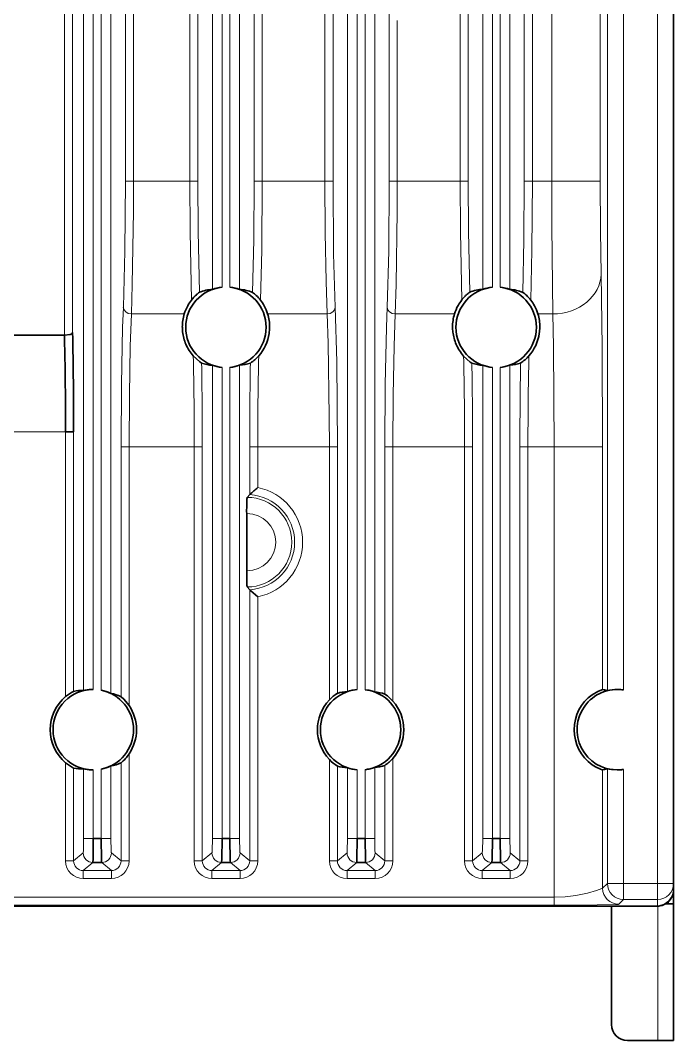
# Model space of a CAD drawing. Extents: x -45 to 645, y -160 to 467.
# Drawn here: x 89.4 to 130, y 60.8 to 124.1 of the extents above; entities that cross this region are included whole.
import ezdxf

# ---------------------------------------------------------------- set-up
doc = ezdxf.new("R2010")
doc.units = 0

msp = doc.modelspace()

# ---------------------------------------------------------------- linework, layer by layer
at = {"color": 7, "lineweight": 13}
for p, q in [((128.96, 70.531), (128.96, 236.412)), ((122.396, 114.158), (122.396, 209.221)), ((99.893, 114.158), (99.893, 193.472)), ((104.387, 193.481), (104.387, 114.158)), ((116.694, 114.158), (116.694, 193.464)), ((121.181, 193.479), (121.181, 114.158)), ((100.393, 192.945), (100.393, 114.158)), ((101.293, 107.437), (101.293, 192.719)), ((102.987, 192.722), (102.987, 107.434)), ((103.887, 114.158), (103.887, 192.95)), ((117.194, 192.941), (117.194, 114.158)), ((118.094, 107.439), (118.094, 192.717)), ((119.781, 192.721), (119.781, 107.435)), ((120.681, 114.158), (120.681, 192.949)), ((101.892, 107.566), (101.892, 192.59)), ((102.387, 107.565), (102.387, 192.591)), ((118.694, 107.567), (118.694, 192.589)), ((119.182, 107.566), (119.182, 192.59)), ((96.388, 148.503), (96.388, 114.158)), ((92.104, 104.585), (92.104, 148.284)), ((92.604, 147.85), (92.604, 104.749)), ((93.293, 82.51), (93.293, 147.714)), ((94.988, 82.331), (94.988, 147.727)), ((95.888, 114.158), (95.888, 147.963)), ((108.292, 114.158), (108.292, 148.176)), ((108.792, 147.767), (108.792, 114.158)), ((111.386, 82.423), (111.386, 147.825)), ((93.893, 82.578), (93.893, 147.589)), ((94.389, 82.528), (94.389, 147.592)), ((109.692, 82.447), (109.692, 147.646)), ((110.291, 82.569), (110.291, 147.578)), ((110.786, 82.562), (110.786, 147.628)), ((125.395, 147.561), (125.395, 114.158)), ((125.845, 82.51), (125.845, 147.646)), ((126.845, 82.548), (126.845, 147.608)), ((101.293, 102.719), (101.293, 73.326)), ((102.987, 73.326), (102.987, 102.722)), ((118.094, 102.717), (118.094, 73.326)), ((119.781, 73.326), (119.781, 102.721)), ((101.892, 73.326), (101.892, 102.59)), ((102.387, 102.591), (102.387, 73.326)), ((118.694, 73.326), (118.694, 102.589)), ((119.182, 102.59), (119.182, 73.326)), ((100.166, 71.927), (100.166, 97.657)), ((100.666, 97.657), (100.666, 71.927)), ((116.968, 71.927), (116.968, 97.657)), ((117.468, 97.657), (117.468, 71.927)), ((120.408, 71.927), (120.408, 97.657)), ((120.908, 97.657), (120.908, 71.927)), ((122.547, 69.674), (122.547, 97.657)), ((84.48, 69.674), (122.547, 69.674)), ((84.493, 69.174), (122.547, 69.174)), ((85.2, 69.123), (128.96, 69.123))]:
    msp.add_line(p, q, dxfattribs=at)
at = {"color": 7, "lineweight": 35}
for p, q in [((129.96, 70.531), (129.96, 236.412)), ((85.2, 69.123), (128.96, 69.123))]:
    msp.add_line(p, q, dxfattribs=at)
at = {"color": 7, "lineweight": 13, "ltscale": 0.260676}
msp.add_line((112.286, 114.158), (112.286, 124.585), dxfattribs=at)
at = {"color": 7, "lineweight": 13, "ltscale": 0.249652}
msp.add_line((112.786, 124.144), (112.786, 114.158), dxfattribs=at)
at = {"color": 7, "lineweight": 13, "ltscale": 0.012494}
for p, q in [((96.388, 114.158), (95.888, 114.158)), ((100.393, 114.158), (99.893, 114.158)), ((104.387, 114.158), (103.887, 114.158)), ((108.792, 114.158), (108.292, 114.158)), ((112.786, 114.158), (112.286, 114.158)), ((117.194, 114.158), (116.694, 114.158)), ((121.181, 114.158), (120.681, 114.158)), ((95.615, 97.657), (96.115, 97.657)), ((100.166, 97.657), (100.666, 97.657)), ((103.614, 97.657), (104.113, 97.657)), ((108.565, 97.657), (109.065, 97.657)), ((112.013, 97.657), (112.512, 97.657)), ((116.968, 97.657), (117.468, 97.657)), ((120.408, 97.657), (120.908, 97.657)), ((92.667, 71.927), (92.167, 71.927)), ((96.115, 71.927), (95.615, 71.927)), ((100.666, 71.927), (100.166, 71.927)), ((104.113, 71.927), (103.614, 71.927)), ((109.065, 71.927), (108.565, 71.927)), ((112.512, 71.927), (112.013, 71.927)), ((117.468, 71.927), (116.968, 71.927)), ((120.908, 71.927), (120.408, 71.927))]:
    msp.add_line(p, q, dxfattribs=at)
at = {"color": 7, "lineweight": 13, "ltscale": 0.087623}
msp.add_line((96.388, 114.158), (99.893, 114.158), dxfattribs=at)
at = {"color": 7, "lineweight": 13, "ltscale": 0.097628}
msp.add_line((104.387, 114.158), (108.292, 114.158), dxfattribs=at)
at = {"color": 7, "lineweight": 13, "ltscale": 0.097718}
msp.add_line((112.786, 114.158), (116.694, 114.158), dxfattribs=at)
at = {"color": 7, "lineweight": 13, "ltscale": 0.030364}
msp.add_line((121.181, 114.158), (122.396, 114.158), dxfattribs=at)
at = {"color": 7, "lineweight": 13, "ltscale": 0.074989}
msp.add_line((122.396, 114.158), (125.395, 114.158), dxfattribs=at)
at = {"color": 7, "lineweight": 13, "ltscale": 0.082172}
msp.add_line((99.545, 105.908), (96.258, 105.908), dxfattribs=at)
at = {"color": 7, "lineweight": 13, "ltscale": 0.092331}
msp.add_line((108.422, 105.908), (104.729, 105.908), dxfattribs=at)
at = {"color": 7, "lineweight": 13, "ltscale": 0.09212}
msp.add_line((116.341, 105.908), (112.656, 105.908), dxfattribs=at)
at = {"color": 7, "lineweight": 13, "ltscale": 0.023116}
msp.add_line((122.449, 105.908), (121.524, 105.908), dxfattribs=at)
at = {"color": 7, "lineweight": 35, "ltscale": 0.106734}
msp.add_line((87.832, 104.585), (92.101, 104.585), dxfattribs=at)
at = {"color": 7, "lineweight": 35, "ltscale": 7.8e-05}
msp.add_line((92.101, 104.585), (92.104, 104.585), dxfattribs=at)
at = {"color": 7, "lineweight": 35, "ltscale": 0.037156}
msp.add_line((92.104, 104.585), (92.131, 103.099), dxfattribs=at)
at = {"color": 7, "lineweight": 35, "ltscale": 0.002357}
msp.add_line((92.161, 100.456), (92.162, 100.362), dxfattribs=at)
at = {"color": 7, "lineweight": 35, "ltscale": 0.003753}
msp.add_line((92.162, 100.362), (92.163, 100.212), dxfattribs=at)
at = {"color": 7, "lineweight": 35, "ltscale": 0.061741}
msp.add_line((129.96, 98.999), (129.96, 96.529), dxfattribs=at)
at = {"color": 7, "lineweight": 35, "ltscale": 0.06174}
msp.add_line((129.96, 96.529), (129.96, 98.999), dxfattribs=at)
at = {"color": 7, "lineweight": 13, "ltscale": 0.126341}
msp.add_line((92.167, 98.585), (87.113, 98.585), dxfattribs=at)
at = {"color": 7, "lineweight": 13, "ltscale": 0.411307}
msp.add_line((92.167, 82.133), (92.167, 98.585), dxfattribs=at)
at = {"color": 7, "lineweight": 35, "ltscale": 0.012494}
msp.add_line((92.167, 98.585), (92.667, 98.585), dxfattribs=at)
at = {"color": 7, "lineweight": 13, "ltscale": 0.403121}
msp.add_line((92.667, 98.585), (92.667, 82.46), dxfattribs=at)
at = {"color": 7, "lineweight": 13, "ltscale": 0.388159}
msp.add_line((95.615, 82.13), (95.615, 97.657), dxfattribs=at)
at = {"color": 7, "lineweight": 13, "ltscale": 0.101293}
msp.add_line((96.115, 97.657), (100.166, 97.657), dxfattribs=at)
at = {"color": 7, "lineweight": 13, "ltscale": 0.401854}
msp.add_line((96.115, 97.657), (96.115, 81.582), dxfattribs=at)
at = {"color": 7, "lineweight": 13, "ltscale": 0.074281}
msp.add_line((103.614, 94.685), (103.614, 97.657), dxfattribs=at)
at = {"color": 7, "lineweight": 13, "ltscale": 0.111298}
msp.add_line((104.113, 97.657), (108.565, 97.657), dxfattribs=at)
at = {"color": 7, "lineweight": 13, "ltscale": 0.063303}
msp.add_line((104.113, 97.657), (104.113, 95.124), dxfattribs=at)
at = {"color": 7, "lineweight": 13, "ltscale": 0.393126}
msp.add_line((108.565, 81.932), (108.565, 97.657), dxfattribs=at)
at = {"color": 7, "lineweight": 13, "ltscale": 0.382994}
msp.add_line((109.065, 97.657), (109.065, 82.337), dxfattribs=at)
at = {"color": 7, "lineweight": 13, "ltscale": 0.384091}
msp.add_line((112.013, 82.293), (112.013, 97.657), dxfattribs=at)
at = {"color": 7, "lineweight": 13, "ltscale": 0.111388}
msp.add_line((116.968, 97.657), (112.512, 97.657), dxfattribs=at)
at = {"color": 7, "lineweight": 13, "ltscale": 0.394935}
msp.add_line((112.512, 97.657), (112.512, 81.859), dxfattribs=at)
at = {"color": 7, "lineweight": 13, "ltscale": 0.040995}
msp.add_line((122.547, 97.657), (120.908, 97.657), dxfattribs=at)
at = {"color": 7, "lineweight": 13, "ltscale": 0.074988}
msp.add_line((125.547, 97.657), (122.547, 97.657), dxfattribs=at)
at = {"color": 7, "lineweight": 13, "ltscale": 0.377075}
msp.add_line((125.547, 97.657), (125.547, 82.574), dxfattribs=at)
at = {"color": 7, "lineweight": 35, "ltscale": 0.005842}
for p, q in [((103.455, 94.514), (103.614, 94.685)), ((103.455, 88.947), (103.614, 88.775))]:
    msp.add_line(p, q, dxfattribs=at)
at = {"color": 7, "lineweight": 35, "ltscale": 0.089211}
msp.add_line((103.425, 93.514), (103.425, 89.946), dxfattribs=at)
at = {"color": 7, "lineweight": 13, "ltscale": 0.000464}
for p, q in [((103.425, 93.514), (103.443, 93.514)), ((103.425, 89.946), (103.443, 89.946))]:
    msp.add_line(p, q, dxfattribs=at)
at = {"color": 7, "lineweight": 13, "ltscale": 0.421196}
msp.add_line((103.614, 71.927), (103.614, 88.775), dxfattribs=at)
at = {"color": 7, "lineweight": 13, "ltscale": 0.410217}
msp.add_line((104.113, 88.336), (104.113, 71.927), dxfattribs=at)
at = {"color": 7, "lineweight": 13, "ltscale": 0.152407}
msp.add_line((92.167, 71.927), (92.167, 78.023), dxfattribs=at)
at = {"color": 7, "lineweight": 13, "ltscale": 0.152464}
msp.add_line((95.615, 71.927), (95.615, 78.026), dxfattribs=at)
at = {"color": 7, "lineweight": 13, "ltscale": 0.166159}
msp.add_line((96.115, 78.574), (96.115, 71.927), dxfattribs=at)
at = {"color": 7, "lineweight": 13, "ltscale": 0.157431}
msp.add_line((108.565, 71.927), (108.565, 78.224), dxfattribs=at)
at = {"color": 7, "lineweight": 13, "ltscale": 0.15924}
msp.add_line((112.512, 78.297), (112.512, 71.927), dxfattribs=at)
at = {"color": 7, "lineweight": 13, "ltscale": 0.144221}
msp.add_line((92.667, 77.696), (92.667, 71.927), dxfattribs=at)
at = {"color": 7, "lineweight": 13, "ltscale": 0.107995}
msp.add_line((93.293, 77.646), (93.293, 73.326), dxfattribs=at)
at = {"color": 7, "lineweight": 13, "ltscale": 0.106301}
msp.add_line((93.893, 73.326), (93.893, 77.578), dxfattribs=at)
at = {"color": 7, "lineweight": 13, "ltscale": 0.107543}
msp.add_line((94.389, 77.628), (94.389, 73.326), dxfattribs=at)
at = {"color": 7, "lineweight": 13, "ltscale": 0.112482}
msp.add_line((94.988, 77.825), (94.988, 73.326), dxfattribs=at)
at = {"color": 7, "lineweight": 13, "ltscale": 0.147298}
msp.add_line((109.065, 77.819), (109.065, 71.927), dxfattribs=at)
at = {"color": 7, "lineweight": 13, "ltscale": 0.109572}
msp.add_line((109.692, 77.709), (109.692, 73.326), dxfattribs=at)
at = {"color": 7, "lineweight": 13, "ltscale": 0.106531}
msp.add_line((110.291, 73.326), (110.291, 77.587), dxfattribs=at)
at = {"color": 7, "lineweight": 13, "ltscale": 0.106697}
msp.add_line((110.786, 77.594), (110.786, 73.326), dxfattribs=at)
at = {"color": 7, "lineweight": 13, "ltscale": 0.110171}
msp.add_line((111.386, 77.733), (111.386, 73.326), dxfattribs=at)
at = {"color": 7, "lineweight": 13, "ltscale": 0.148396}
msp.add_line((112.013, 71.927), (112.013, 77.863), dxfattribs=at)
at = {"color": 7, "lineweight": 13, "ltscale": 0.183721}
msp.add_line((125.547, 77.582), (125.547, 70.234), dxfattribs=at)
at = {"color": 7, "lineweight": 13, "ltscale": 0.177865}
msp.add_line((125.845, 70.531), (125.845, 77.646), dxfattribs=at)
at = {"color": 7, "lineweight": 13, "ltscale": 0.176905}
msp.add_line((126.845, 70.531), (126.845, 77.608), dxfattribs=at)
at = {"color": 7, "lineweight": 13, "ltscale": 0.014993}
for p, q in [((93.893, 73.326), (93.293, 73.326)), ((94.988, 73.326), (94.389, 73.326)), ((101.293, 73.326), (101.892, 73.326)), ((102.987, 73.326), (102.387, 73.326)), ((110.291, 73.326), (109.692, 73.326)), ((111.386, 73.326), (110.786, 73.326)), ((118.094, 73.326), (118.694, 73.326)), ((119.781, 73.326), (119.182, 73.326))]:
    msp.add_line(p, q, dxfattribs=at)
at = {"color": 7, "lineweight": 35, "ltscale": 0.012398}
msp.add_line((93.893, 73.326), (94.389, 73.326), dxfattribs=at)
at = {"color": 7, "lineweight": 35, "ltscale": 0.012378}
for p, q in [((102.387, 73.326), (101.892, 73.326)), ((110.291, 73.326), (110.786, 73.326))]:
    msp.add_line(p, q, dxfattribs=at)
at = {"color": 7, "lineweight": 35, "ltscale": 0.012197}
msp.add_line((119.182, 73.326), (118.694, 73.326), dxfattribs=at)
at = {"color": 7, "lineweight": 13, "ltscale": 0.01949}
for p, q in [((92.667, 71.927), (93.266, 72.426)), ((95.615, 71.927), (95.016, 72.426)), ((100.666, 71.927), (101.265, 72.426)), ((103.614, 71.927), (103.015, 72.426)), ((109.065, 71.927), (109.664, 72.426)), ((112.013, 71.927), (111.414, 72.426)), ((117.468, 71.927), (118.067, 72.426)), ((120.408, 71.927), (119.809, 72.426))]:
    msp.add_line(p, q, dxfattribs=at)
at = {"color": 7, "lineweight": 13, "ltscale": 0.019484}
for p, q in [((93.267, 71.328), (93.865, 71.826)), ((95.015, 71.328), (94.416, 71.826)), ((101.266, 71.328), (101.865, 71.826)), ((103.014, 71.328), (102.415, 71.826)), ((109.665, 71.328), (110.264, 71.826)), ((111.413, 71.328), (110.814, 71.826)), ((118.067, 71.328), (118.666, 71.826)), ((119.808, 71.328), (119.209, 71.826))]:
    msp.add_line(p, q, dxfattribs=at)
at = {"color": 7, "lineweight": 35, "ltscale": 0.013775}
msp.add_line((93.865, 71.826), (94.416, 71.826), dxfattribs=at)
at = {"color": 7, "lineweight": 35, "ltscale": 0.013755}
for p, q in [((101.865, 71.826), (102.415, 71.826)), ((110.264, 71.826), (110.814, 71.826))]:
    msp.add_line(p, q, dxfattribs=at)
at = {"color": 7, "lineweight": 35, "ltscale": 0.013575}
msp.add_line((118.666, 71.826), (119.209, 71.826), dxfattribs=at)
at = {"color": 7, "lineweight": 13, "ltscale": 0.043712}
for p, q in [((93.267, 71.328), (95.015, 71.328)), ((95.015, 70.828), (93.267, 70.828))]:
    msp.add_line(p, q, dxfattribs=at)
at = {"color": 7, "lineweight": 13, "ltscale": 0.012496}
for p, q in [((93.267, 70.828), (93.267, 71.328)), ((95.015, 71.328), (95.015, 70.828)), ((101.266, 70.828), (101.266, 71.328)), ((103.014, 71.328), (103.014, 70.828)), ((109.665, 70.828), (109.665, 71.328)), ((111.413, 71.328), (111.413, 70.828)), ((118.067, 70.828), (118.067, 71.328)), ((119.808, 71.328), (119.808, 70.828))]:
    msp.add_line(p, q, dxfattribs=at)
at = {"color": 7, "lineweight": 13, "ltscale": 0.043692}
for p, q in [((101.266, 71.328), (103.014, 71.328)), ((109.665, 71.328), (111.413, 71.328)), ((103.014, 70.828), (101.266, 70.828)), ((111.413, 70.828), (109.665, 70.828))]:
    msp.add_line(p, q, dxfattribs=at)
at = {"color": 7, "lineweight": 13, "ltscale": 0.043512}
for p, q in [((118.067, 71.328), (119.808, 71.328)), ((119.808, 70.828), (118.067, 70.828))]:
    msp.add_line(p, q, dxfattribs=at)
at = {"color": 7, "lineweight": 13, "ltscale": 0.010534}
for p, q in [((125.547, 70.234), (125.845, 70.531)), ((126.845, 69.532), (126.547, 69.234))]:
    msp.add_line(p, q, dxfattribs=at)
at = {"color": 7, "lineweight": 13, "ltscale": 0.024996}
for p, q in [((126.845, 70.531), (125.845, 70.531)), ((126.845, 69.532), (126.845, 70.531)), ((128.96, 69.532), (128.96, 70.531))]:
    msp.add_line(p, q, dxfattribs=at)
at = {"color": 7, "lineweight": 13, "ltscale": 0.052892}
for p, q in [((128.96, 70.531), (126.845, 70.531)), ((126.845, 69.532), (128.96, 69.532))]:
    msp.add_line(p, q, dxfattribs=at)
at = {"color": 7, "lineweight": 13, "ltscale": 0.025}
msp.add_line((129.96, 70.531), (128.96, 70.531), dxfattribs=at)
at = {"color": 7, "lineweight": 35, "ltscale": 0.010037}
msp.add_line((129.96, 70.13), (129.96, 70.531), dxfattribs=at)
at = {"color": 7, "lineweight": 35, "ltscale": 0.018307}
msp.add_line((129.953, 69.995), (129.953, 69.262), dxfattribs=at)
at = {"color": 7, "lineweight": 35, "ltscale": 0.00052}
msp.add_line((129.96, 70.13), (129.959, 70.109), dxfattribs=at)
at = {"color": 7, "lineweight": 35, "ltscale": 0.234189}
msp.add_line((129.96, 60.762), (129.96, 70.13), dxfattribs=at)
at = {"color": 7, "lineweight": 35, "ltscale": 8.9e-05}
msp.add_line((129.96, 70.109), (129.96, 70.106), dxfattribs=at)
at = {"color": 7, "lineweight": 13, "ltscale": 0.012498}
msp.add_line((122.547, 69.174), (122.547, 69.674), dxfattribs=at)
at = {"color": 7, "lineweight": 35, "ltscale": 0.184013}
msp.add_line((126.095, 61.762), (126.095, 69.123), dxfattribs=at)
at = {"color": 7, "lineweight": 13, "ltscale": 0.010214}
msp.add_line((128.96, 69.123), (128.96, 69.532), dxfattribs=at)
at = {"color": 7, "lineweight": 13, "ltscale": 0.209009}
msp.add_line((128.987, 69.123), (128.987, 60.762), dxfattribs=at)
at = {"color": 7, "lineweight": 35, "ltscale": 0.004686}
msp.add_line((129.653, 69.262), (129.466, 69.262), dxfattribs=at)
at = {"color": 7, "lineweight": 13, "ltscale": 0.003635}
msp.add_line((129.653, 69.408), (129.653, 69.262), dxfattribs=at)
at = {"color": 7, "lineweight": 35, "ltscale": 0.0075}
msp.add_line((129.953, 69.262), (129.653, 69.262), dxfattribs=at)
at = {"color": 7, "lineweight": 35, "ltscale": 0.047288}
msp.add_line((128.987, 60.762), (127.095, 60.762), dxfattribs=at)
at = {"color": 7, "lineweight": 35, "ltscale": 0.000453}
msp.add_line((127.213, 60.762), (127.194, 60.763), dxfattribs=at)
at = {"color": 7, "lineweight": 35, "ltscale": 0.024345}
msp.add_line((128.987, 60.762), (129.96, 60.762), dxfattribs=at)
at = {"color": 7, "lineweight": 13}
for points in [[(95.888, 114.158), (95.855, 109.817), (95.759, 106.32)], [(96.258, 105.908), (96.318, 107.733), (96.383, 112.283), (96.388, 114.158)], [(99.893, 114.158), (99.909, 111.007), (99.991, 106.765)], [(100.486, 107.251), (100.41, 111.031), (100.393, 114.158)], [(103.793, 107.247), (103.864, 110.519), (103.887, 114.158)], [(104.289, 106.758), (104.358, 109.862), (104.387, 114.158)], [(108.292, 114.158), (108.308, 110.957), (108.357, 107.919), (108.422, 105.908)], [(108.922, 106.32), (108.828, 109.649), (108.792, 114.158)], [(112.286, 114.158), (112.253, 109.817), (112.156, 106.32)], [(112.656, 105.908), (112.716, 107.733), (112.78, 112.283), (112.786, 114.158)], [(116.694, 114.158), (116.71, 111.011), (116.792, 106.773)], [(117.288, 107.256), (117.211, 111.038), (117.194, 114.158)], [(120.587, 107.248), (120.658, 110.519), (120.681, 114.158)], [(121.084, 106.76), (121.152, 109.863), (121.181, 114.158)], [(122.449, 105.908), (122.4, 111.363), (122.396, 114.158)], [(125.395, 114.158), (125.408, 111.073), (125.448, 108.383)], [(125.448, 108.383), (125.52, 103.849), (125.547, 97.657)], [(95.615, 97.657), (95.638, 101.527), (95.711, 105.057), (95.759, 106.32)], [(96.115, 97.657), (96.132, 100.858), (96.187, 103.896), (96.258, 105.908)], [(108.422, 105.908), (108.488, 104.083), (108.559, 99.532), (108.565, 97.657)], [(109.065, 97.657), (109.02, 102.941), (108.922, 106.32)], [(112.013, 97.657), (112.036, 101.527), (112.109, 105.057), (112.156, 106.32)], [(112.512, 97.657), (112.53, 100.858), (112.585, 103.896), (112.656, 105.908)], [(122.547, 97.657), (122.498, 103.881), (122.449, 105.908)], [(93.293, 73.326), (93.28, 72.559), (93.271, 72.447), (93.268, 72.43), (93.266, 72.426)], [(95.016, 72.426), (95.014, 72.429), (95.011, 72.443), (95.003, 72.552), (94.988, 73.326)], [(101.293, 73.326), (101.279, 72.559), (101.27, 72.447), (101.267, 72.43), (101.265, 72.426)], [(103.015, 72.426), (103.013, 72.429), (103.01, 72.443), (103.001, 72.552), (102.987, 73.326)], [(109.692, 73.326), (109.678, 72.559), (109.669, 72.447), (109.666, 72.43), (109.664, 72.426)], [(111.414, 72.426), (111.412, 72.429), (111.409, 72.443), (111.4, 72.552), (111.386, 73.326)], [(118.094, 73.326), (118.08, 72.559), (118.072, 72.447), (118.069, 72.43), (118.067, 72.426)], [(119.809, 72.426), (119.807, 72.429), (119.804, 72.443), (119.795, 72.552), (119.781, 73.326)], [(125.547, 70.234), (125.546, 70.232), (125.54, 70.228), (125.497, 70.206), (125.178, 70.087), (124.599, 69.926), (123.88, 69.784), (123.225, 69.704), (122.547, 69.674)], [(122.547, 69.174), (125.217, 69.189), (126.353, 69.216), (126.522, 69.228), (126.543, 69.232), (126.547, 69.234)]]:
    msp.add_lwpolyline(points, dxfattribs=at)
at = {"color": 7, "lineweight": 35}
for points in [[(92.604, 104.749), (92.602, 104.736), (92.583, 104.709), (92.549, 104.682), (92.445, 104.636), (92.104, 104.585)], [(100.109, 103.295), (100.515, 102.926), (100.623, 102.853)], [(116.91, 103.288), (117.317, 102.921), (117.424, 102.849)], [(103.614, 88.775), (103.688, 88.708), (104.113, 88.336)], [(125.547, 82.574), (125.546, 82.574), (125.54, 82.573), (125.503, 82.561), (125.244, 82.453), (124.906, 82.253)], [(96.115, 81.582), (95.79, 81.975), (95.623, 82.125), (95.616, 82.129), (95.615, 82.13)], [(112.512, 81.859), (112.181, 82.174), (112.02, 82.289), (112.014, 82.292), (112.013, 82.293)], [(124.906, 77.903), (125.098, 77.781), (125.42, 77.625), (125.529, 77.587), (125.544, 77.583), (125.547, 77.582)], [(126.46, 77.577), (125.97, 77.622), (125.848, 77.646), (125.845, 77.646)], [(93.865, 71.826), (93.867, 71.83), (93.87, 71.853), (93.878, 72.024), (93.893, 73.326)], [(94.389, 73.326), (94.404, 71.992), (94.412, 71.853), (94.414, 71.832), (94.416, 71.827), (94.416, 71.826)], [(101.865, 71.826), (101.866, 71.83), (101.87, 71.853), (101.878, 72.024), (101.892, 73.326)], [(102.415, 71.826), (102.414, 71.829), (102.412, 71.843), (102.405, 71.937), (102.387, 73.326)], [(110.264, 71.826), (110.265, 71.83), (110.268, 71.853), (110.277, 72.024), (110.291, 73.326)], [(110.786, 73.326), (110.802, 71.992), (110.809, 71.853), (110.812, 71.832), (110.813, 71.827), (110.814, 71.826)], [(118.666, 71.826), (118.667, 71.829), (118.669, 71.852), (118.675, 72.022), (118.694, 73.326)], [(119.209, 71.826), (119.208, 71.829), (119.206, 71.843), (119.199, 71.937), (119.182, 73.326)], [(128.96, 69.123), (129.247, 69.164), (129.507, 69.289), (129.722, 69.482), (129.876, 69.725)], [(129.876, 69.725), (129.674, 69.429), (129.38, 69.216), (129.033, 69.124), (128.96, 69.123)]]:
    msp.add_lwpolyline(points, dxfattribs=at)
for centre, radius, start, end in [((102.137, 105.078), 2.5, 95.61227, 264.38773), ((101.541, 105.766), 1.822, 125.35878, 132.68137), ((101.451, 104.897), 2.544, 93.57852, 112.29118), ((102.174, 104.832), 2.749, 95.8724, 108.68524), ((102.137, 105.078), 2.5, 275.75378, 84.24622), ((102.1, 104.832), 2.749, 71.16449, 83.98654), ((102.822, 104.898), 2.542, 67.53092, 86.26978), ((102.649, 105.654), 1.962, 45.88434, 54.32206), ((118.932, 105.078), 2.5, 95.47641, 264.52359), ((118.714, 105.315), 2.41, 129.34512, 132.99604), ((117.985, 106.235), 1.236, 124.35944, 130.28584), ((118.247, 104.897), 2.546, 93.43309, 112.12084), ((118.969, 104.831), 2.749, 95.73677, 108.54139), ((118.895, 104.832), 2.749, 71.19679, 84.01696), ((118.932, 105.078), 2.5, 275.72331, 84.27669), ((119.617, 104.898), 2.542, 67.56926, 86.30246), ((119.882, 106.227), 1.241, 49.3812, 55.35717), ((119.129, 105.288), 2.445, 46.60154, 50.31555), ((102.123, 105.115), 2.697, 142.22999, 151.06062), ((102.043, 105.178), 2.595, 132.04301, 142.26094), ((102.225, 105.173), 2.603, 37.52878, 46.54559), ((102.151, 105.115), 2.697, 28.80546, 37.54823), ((118.918, 105.115), 2.697, 142.0341, 150.93907), ((118.851, 105.168), 2.611, 137.16282, 142.04496), ((118.819, 105.198), 2.567, 132.94426, 137.17848), ((119.019, 105.172), 2.605, 37.5767, 46.59741), ((118.947, 105.115), 2.697, 28.83287, 37.59241), ((102.164, 105.106), 2.739, 162.98736, 180.56541), ((102.112, 105.12), 2.685, 151.04966, 162.94789), ((102.162, 105.12), 2.685, 17.05106, 28.81619), ((102.115, 105.106), 2.734, 359.42085, 17.05388), ((118.96, 105.106), 2.739, 162.98899, 180.56394), ((118.907, 105.12), 2.685, 150.92785, 162.94792), ((118.957, 105.12), 2.685, 17.05106, 28.84365), ((118.911, 105.106), 2.734, 359.42093, 17.05373), ((-188.106, 98.858), 280.772, 359.9442, 1.20223), ((102.165, 105.105), 2.739, 180.5429, 186.56373), ((102.25, 105.132), 2.828, 186.89555, 203.1004), ((102.114, 105.107), 2.735, 318.83507, 351.23472), ((102.125, 105.103), 2.724, 351.30005, 359.48428), ((118.96, 105.105), 2.739, 180.54183, 186.73877), ((119.034, 105.129), 2.816, 187.03736, 203.29071), ((118.91, 105.108), 2.735, 318.79196, 351.21716), ((118.92, 105.103), 2.724, 351.28271, 359.48443), ((102.144, 105.102), 2.718, 203.41279, 221.50856), ((118.939, 105.102), 2.718, 203.568, 221.70008), ((-201.024, 98.431), 293.192, 0.39581, 0.91223), ((101.452, 105.262), 2.548, 250.99931, 266.4118), ((102.174, 105.324), 2.749, 251.31444, 264.12781), ((102.1, 105.324), 2.749, 276.01367, 288.83519), ((102.821, 105.262), 2.546, 273.73999, 289.17719), ((102.284, 104.948), 2.502, 303.31579, 319.00901), ((118.247, 105.263), 2.55, 251.1682, 266.55738), ((118.969, 105.325), 2.749, 251.45828, 264.26344), ((118.895, 105.324), 2.749, 275.98326, 288.80289), ((119.617, 105.262), 2.546, 273.70728, 289.13918), ((119.079, 104.947), 2.502, 303.28091, 318.96583), ((-148.066, 98.784), 240.233, 359.95255, 0.34064), ((110.543, 87.293), 10.132, 129.38423, 133.14645), ((103.795, 94.429), 0.352, 165.99391, 180.32065), ((120.661, 93.65), 17.237, 177.41714, 180.45159), ((120.59, 89.809), 17.165, 179.54222, 182.58827), ((103.799, 89.032), 0.355, 179.72172, 193.95335), ((93.893, 80.078), 2.5, 90, 270), ((93.756, 80.259), 2.456, 116.34006, 130.31131), ((93.189, 79.877), 2.635, 87.73739, 101.43629), ((93.906, 79.82), 2.759, 90.26824, 102.82709), ((93.835, 79.853), 2.732, 65.03807, 78.30951), ((93.893, 80.078), 2.5, 281.44145, 78.55855), ((110.506, 80.078), 2.5, 94.91614, 265.08386), ((109.819, 79.89), 2.56, 92.84717, 107.11922), ((110.539, 79.83), 2.751, 95.1777, 107.94898), ((110.465, 79.834), 2.747, 70.42452, 83.29044), ((110.506, 80.078), 2.5, 276.45088, 83.54912), ((111.187, 79.895), 2.536, 71.00972, 85.5054), ((126.46, 80.077), 2.501, 81.15856, 269.99822), ((125.003, 79.304), 3.315, 75.29491, 80.56313), ((126.443, 79.951), 2.628, 89.61382, 103.14814), ((126.45, 79.995), 2.583, 81.20123, 89.75906), ((93.893, 80.078), 2.683, 130.03236, 229.96859), ((94.561, 79.915), 2.453, 64.54681, 79.95747), ((110.506, 80.078), 2.683, 136.30791, 223.69222), ((110.369, 80.224), 2.484, 121.68731, 136.57277), ((110.506, 80.078), 2.683, 318.40854, 41.59147), ((126.437, 80.081), 2.658, 125.1863, 180.07171), ((93.893, 80.078), 2.683, 325.89803, 34.1011), ((126.437, 80.075), 2.658, 179.92849, 234.79967), ((93.826, 80.004), 2.583, 230.0517, 243.33492), ((94.561, 80.241), 2.453, 280.04253, 295.45319), ((94.015, 79.982), 2.528, 309.27353, 326.13905), ((110.344, 79.897), 2.441, 223.24446, 238.39173), ((110.64, 79.944), 2.493, 303.41644, 318.6688), ((93.189, 80.279), 2.635, 258.56371, 272.26261), ((93.906, 80.336), 2.759, 257.17477, 269.73294), ((93.835, 80.303), 2.732, 281.69064, 294.96173), ((109.819, 80.266), 2.56, 252.88078, 267.15283), ((110.539, 80.326), 2.751, 252.0507, 264.82251), ((110.465, 80.322), 2.747, 276.70976, 289.57516), ((111.187, 80.261), 2.536, 274.4946, 288.99028), ((125.003, 80.852), 3.315, 279.43687, 284.70509), ((126.46, 80.079), 2.501, 270.00149, 278.84145), ((126.451, 80.137), 2.56, 270.20137, 278.83881), ((129.031, 70.113), 0.93, 335.3361, 1.0635), ((127.095, 61.763), 1, 180.00883, 270.00875)]:
    msp.add_arc(centre, radius, start, end, dxfattribs=at)
at = {"color": 7, "lineweight": 13}
for centre, radius, start, end in [((-160.147, 97.831), 260.313, 359.96166, 1.20403), ((-196.284, 97.786), 296.95, 359.9751, 0.97784), ((400.506, 97.786), 296.892, 179.02122, 180.02498), ((363.763, 97.779), 259.649, 178.78009, 180.0271), ((-143.453, 97.83), 260.42, 359.96187, 1.20223), ((-179.538, 97.785), 297.005, 359.97517, 0.97695), ((417.313, 97.786), 296.905, 179.02143, 180.02495), ((380.581, 97.779), 259.673, 178.78049, 180.02703), ((103.443, 91.73), 3.46, 281.16995, 78.82998), ((103.443, 91.73), 2.784, 0, 89.75795), ((103.443, 91.73), 2.96, 273.30276, 86.69724), ((103.443, 91.73), 1.784, 270, 89.99924), ((103.443, 91.73), 2.784, 270.24205, 360), ((93.866, 72.427), 0.6, 180.05267, 269.9374), ((94.416, 72.427), 0.6, 270.0626, 359.94733), ((101.865, 72.427), 0.6, 180.05267, 269.9374), ((102.414, 72.427), 0.6, 270.0626, 359.94733), ((110.264, 72.427), 0.6, 180.05267, 269.9374), ((110.813, 72.427), 0.6, 270.0626, 359.94733), ((118.667, 72.427), 0.6, 180.05267, 269.9374), ((119.209, 72.427), 0.6, 270.0626, 359.94733), ((93.278, 71.939), 1.112, 180.59855, 269.41141), ((93.272, 71.933), 0.606, 180.54672, 269.47987), ((95.004, 71.939), 1.112, 270.58858, 359.40143), ((95.01, 71.933), 0.606, 270.52014, 359.45328), ((101.277, 71.939), 1.112, 180.59855, 269.41141), ((101.272, 71.933), 0.606, 180.54672, 269.47987), ((103.002, 71.939), 1.112, 270.58858, 359.40143), ((103.008, 71.933), 0.606, 270.52014, 359.45328), ((109.676, 71.939), 1.112, 180.59855, 269.41141), ((109.67, 71.933), 0.606, 180.54672, 269.47987), ((111.401, 71.939), 1.112, 270.58858, 359.40143), ((111.407, 71.933), 0.606, 270.52014, 359.45328), ((118.079, 71.939), 1.112, 180.59855, 269.41141), ((118.073, 71.933), 0.606, 180.54672, 269.47987), ((119.797, 71.939), 1.112, 270.58858, 359.40143), ((119.802, 71.933), 0.606, 270.52014, 359.45328), ((126.845, 70.532), 1, 180.02136, 269.97865), ((128.961, 70.532), 1, 269.99498, 359.99498), ((126.547, 70.234), 1, 180.02136, 269.97865)]:
    msp.add_arc(centre, radius, start, end, dxfattribs=at)
for centre, major_axis, ratio, start_param, end_param in [((122.449, 108.383), (2.999, 0.076), 0.825005, 4.691362, 6.252298), ((96.258, 106.32), (0.499, -0.023), 0.824814, 3.197176, 4.750224), ((108.422, 106.32), (0.499, 0.023), 0.824814, 4.674554, 6.227602), ((112.656, 106.32), (0.499, -0.023), 0.824814, 3.197176, 4.750224)]:
    msp.add_ellipse(centre, major_axis=major_axis, ratio=ratio, start_param=start_param, end_param=end_param, dxfattribs=at)

doc.saveas('drawing.dxf')
